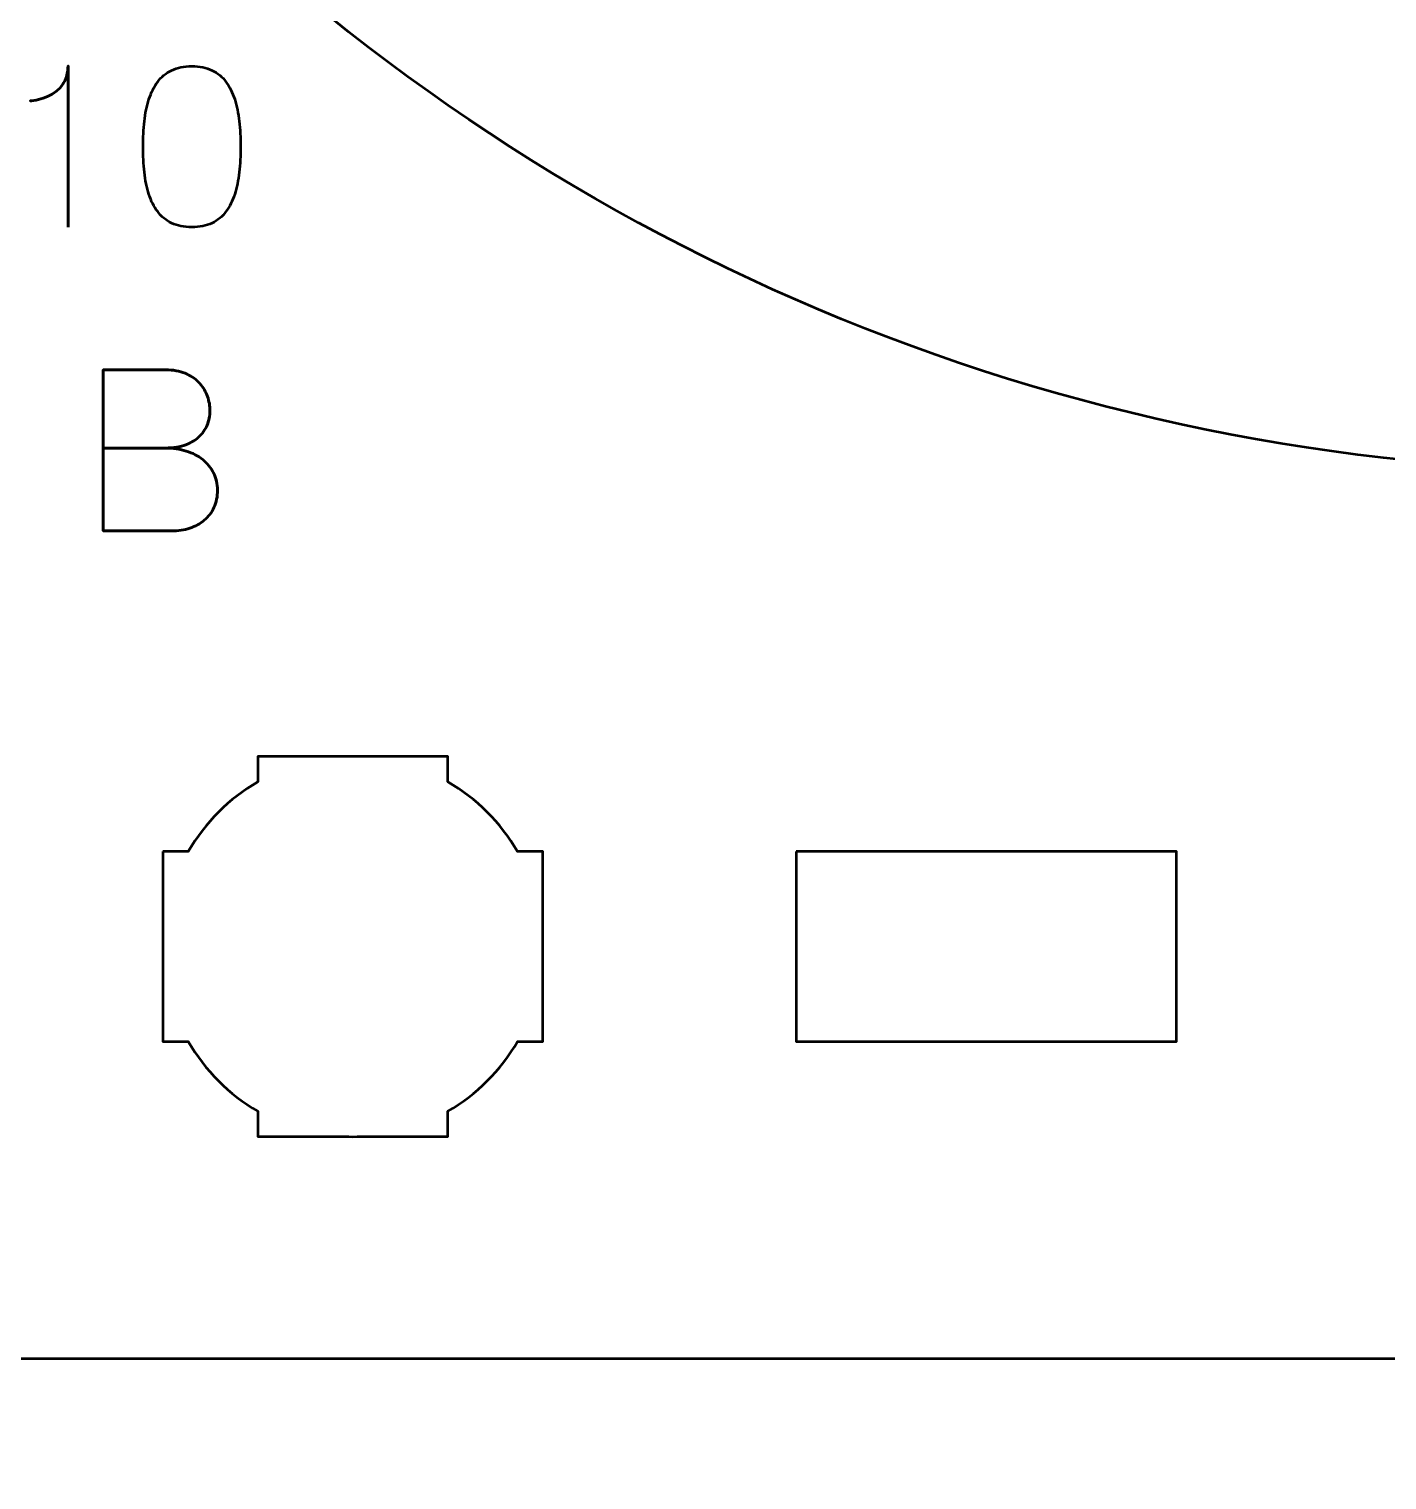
# Model space of a CAD drawing. Header units: centimetres. Extents: x -21 to 0, y -29.7 to 0.
# Drawn here: x -8.005 to -5.861, y -20.316 to -18.027 of the extents above; entities that cross this region are included whole.
import ezdxf

# ---------------------------------------------------------------- set-up
doc = ezdxf.new("R2010")
doc.units = ezdxf.units.CM
doc.header["$MEASUREMENT"] = 0
doc.layers.add('Layer 1', color=7, linetype='Continuous')

msp = doc.modelspace()

# ---------------------------------------------------------------- linework, layer by layer
at = {"layer": 'Layer 1', "color": 3, "lineweight": 53}
msp.add_ellipse((-5.49369, -15.47442), major_axis=(0, 3.25), ratio=1, dxfattribs=at)
at = {"layer": 'Layer 1', "color": 1, "lineweight": 53}
msp.add_open_spline([(-21.00003, -29.19995), (-21.00003, -29.19995), (-21.00003, -1.69992), (-21.00003, -1.69992), (-21.00003, -1.69992), (-21.00003, -1.61709), (-20.93286, -1.54992), (-20.85003, -1.54992), (-20.85003, -1.54992), (-20.7672, -1.54992), (-20.70003, -1.48275), (-20.70003, -1.39992), (-20.70003, -1.39992), (-20.70003, -1.31709), (-20.7672, -1.24992), (-20.85003, -1.24992), (-20.85003, -1.24992), (-20.93286, -1.24992), (-21.00003, -1.18275), (-21.00003, -1.09992), (-21.00003, -1.09992), (-21.00003, -1.09992), (-21.00003, -0.49992), (-21.00003, -0.49992), (-21.00003, -0.49992), (-21.00003, -0.22295), (-20.77694, 0.00004), (-20.49994, 0.00004), (-20.49994, 0.00004), (-20.49994, 0.00004), (-0.50008, 0.00004), (-0.50008, 0.00004), (-0.50008, 0.00004), (-0.22294, 0.00004), (0.00002, -0.22295), (0.00002, -0.49992), (0.00002, -0.49992), (0.00002, -0.49992), (0.00002, -29.19995), (0.00002, -29.19995), (0.00002, -29.19995), (0.00002, -29.47695), (-0.22294, -29.70004), (-0.50008, -29.70004), (-0.50008, -29.70004), (-0.50008, -29.70004), (-20.49994, -29.70004), (-20.49994, -29.70004), (-20.49994, -29.70004), (-20.77694, -29.70004), (-21.00003, -29.47695), (-21.00003, -29.19995)], degree=3, knots=[0, 0, 0, 0, 0.0769231, 0.0769231, 0.0769231, 0.0769231, 0.1538462, 0.1538462, 0.1538462, 0.1538462, 0.2307692, 0.2307692, 0.2307692, 0.2307692, 0.3076923, 0.3076923, 0.3076923, 0.3076923, 0.3846154, 0.3846154, 0.3846154, 0.3846154, 0.4615385, 0.4615385, 0.4615385, 0.4615385, 0.5384615, 0.5384615, 0.5384615, 0.5384615, 0.6153846, 0.6153846, 0.6153846, 0.6153846, 0.6923077, 0.6923077, 0.6923077, 0.6923077, 0.7692308, 0.7692308, 0.7692308, 0.7692308, 0.8461538, 0.8461538, 0.8461538, 0.8461538, 0.9230769, 0.9230769, 0.9230769, 0.9230769, 1, 1, 1, 1], dxfattribs=at)
at = {"layer": 'Layer 1', "color": 3, "lineweight": 53}
msp.add_open_spline([(-9.64363, -10.82436), (-9.64363, -10.82436), (-1.34373, -10.82436), (-1.34373, -10.82436), (-1.34373, -10.82436), (-1.06673, -10.82436), (-0.84363, -11.04746), (-0.84363, -11.32446), (-0.84363, -11.32446), (-0.84363, -11.32446), (-0.84363, -19.62436), (-0.84363, -19.62436), (-0.84363, -19.62436), (-0.84363, -19.90136), (-1.06673, -20.12446), (-1.34373, -20.12446), (-1.34373, -20.12446), (-1.34373, -20.12446), (-9.64363, -20.12446), (-9.64363, -20.12446), (-9.64363, -20.12446), (-9.92063, -20.12446), (-10.14373, -19.90136), (-10.14373, -19.62436), (-10.14373, -19.62436), (-10.14373, -19.62436), (-10.14373, -11.32446), (-10.14373, -11.32446), (-10.14373, -11.32446), (-10.14373, -11.04746), (-9.92063, -10.82436), (-9.64363, -10.82436)], degree=3, knots=[0, 0, 0, 0, 0.125, 0.125, 0.125, 0.125, 0.25, 0.25, 0.25, 0.25, 0.375, 0.375, 0.375, 0.375, 0.5, 0.5, 0.5, 0.5, 0.625, 0.625, 0.625, 0.625, 0.75, 0.75, 0.75, 0.75, 0.875, 0.875, 0.875, 0.875, 1, 1, 1, 1], dxfattribs=at)
at = {"layer": 'Layer 1', "color": 5, "lineweight": 53}
for points, knots in [([(-7.94336, -18.33918), (-7.94336, -18.33918), (-7.94336, -18.08483), (-7.94336, -18.08483), (-7.94336, -18.08483), (-7.94342, -18.09347), (-7.94494, -18.10088), (-7.94788, -18.10705), (-7.94788, -18.10705), (-7.95077, -18.11328), (-7.95459, -18.1184), (-7.95929, -18.12251), (-7.95929, -18.12251), (-7.96399, -18.12663), (-7.96905, -18.12992), (-7.97446, -18.13239), (-7.97446, -18.13239), (-7.97987, -18.1348), (-7.9851, -18.13663), (-7.99016, -18.13774), (-7.99016, -18.13774), (-7.99527, -18.13892), (-7.99963, -18.13962), (-8.00333, -18.13986), (-8.00333, -18.13986), (-7.99963, -18.13962), (-7.99527, -18.13892), (-7.99016, -18.13774), (-7.99016, -18.13774), (-7.9851, -18.13663), (-7.97987, -18.1348), (-7.97446, -18.13239), (-7.97446, -18.13239), (-7.96905, -18.12992), (-7.96399, -18.12663), (-7.95929, -18.12251), (-7.95929, -18.12251), (-7.95459, -18.1184), (-7.95077, -18.11328), (-7.94788, -18.10705), (-7.94788, -18.10705), (-7.94494, -18.10088), (-7.94342, -18.09347), (-7.94336, -18.08483), (-7.94336, -18.08483), (-7.94336, -18.08483), (-7.94336, -18.33918), (-7.94336, -18.33918)], [0, 0, 0, 0, 0.0833333, 0.0833333, 0.0833333, 0.0833333, 0.1666667, 0.1666667, 0.1666667, 0.1666667, 0.25, 0.25, 0.25, 0.25, 0.3333333, 0.3333333, 0.3333333, 0.3333333, 0.4166667, 0.4166667, 0.4166667, 0.4166667, 0.5, 0.5, 0.5, 0.5, 0.5833333, 0.5833333, 0.5833333, 0.5833333, 0.6666667, 0.6666667, 0.6666667, 0.6666667, 0.75, 0.75, 0.75, 0.75, 0.8333333, 0.8333333, 0.8333333, 0.8333333, 0.9166667, 0.9166667, 0.9166667, 0.9166667, 1, 1, 1, 1]), ([(-7.74791, -18.33918), (-7.73557, -18.33912), (-7.72492, -18.33695), (-7.71605, -18.33271), (-7.71605, -18.33271), (-7.70723, -18.32848), (-7.69988, -18.32242), (-7.694, -18.31472), (-7.694, -18.31472), (-7.68818, -18.30696), (-7.68359, -18.29779), (-7.68018, -18.2872), (-7.68018, -18.2872), (-7.67683, -18.27662), (-7.67442, -18.26504), (-7.67307, -18.25234), (-7.67307, -18.25234), (-7.67165, -18.23964), (-7.67095, -18.22629), (-7.67101, -18.21218), (-7.67101, -18.21218), (-7.67095, -18.19813), (-7.67165, -18.18478), (-7.67307, -18.17214), (-7.67307, -18.17214), (-7.67442, -18.1595), (-7.67683, -18.14786), (-7.68018, -18.13727), (-7.68018, -18.13727), (-7.68359, -18.12675), (-7.68818, -18.11758), (-7.694, -18.10976), (-7.694, -18.10976), (-7.69988, -18.10199), (-7.70723, -18.09594), (-7.71605, -18.0917), (-7.71605, -18.0917), (-7.72492, -18.08741), (-7.73557, -18.08524), (-7.74791, -18.08518), (-7.74791, -18.08518), (-7.76026, -18.08524), (-7.7709, -18.08741), (-7.77978, -18.0917), (-7.77978, -18.0917), (-7.7886, -18.09594), (-7.79595, -18.10199), (-7.80183, -18.10976), (-7.80183, -18.10976), (-7.80765, -18.11758), (-7.81224, -18.12675), (-7.81565, -18.13727), (-7.81565, -18.13727), (-7.819, -18.14786), (-7.82141, -18.1595), (-7.82276, -18.17214), (-7.82276, -18.17214), (-7.82417, -18.18478), (-7.82488, -18.19813), (-7.82482, -18.21218), (-7.82482, -18.21218), (-7.82488, -18.22629), (-7.82417, -18.23964), (-7.82276, -18.25234), (-7.82276, -18.25234), (-7.82141, -18.26504), (-7.819, -18.27662), (-7.81565, -18.2872), (-7.81565, -18.2872), (-7.81224, -18.29779), (-7.80765, -18.30696), (-7.80183, -18.31472), (-7.80183, -18.31472), (-7.79595, -18.32242), (-7.7886, -18.32848), (-7.77978, -18.33271), (-7.77978, -18.33271), (-7.7709, -18.33695), (-7.76026, -18.33912), (-7.74791, -18.33918)], [0, 0, 0, 0, 0.05, 0.05, 0.05, 0.05, 0.1, 0.1, 0.1, 0.1, 0.15, 0.15, 0.15, 0.15, 0.2, 0.2, 0.2, 0.2, 0.25, 0.25, 0.25, 0.25, 0.3, 0.3, 0.3, 0.3, 0.35, 0.35, 0.35, 0.35, 0.4, 0.4, 0.4, 0.4, 0.45, 0.45, 0.45, 0.45, 0.5, 0.5, 0.5, 0.5, 0.55, 0.55, 0.55, 0.55, 0.6, 0.6, 0.6, 0.6, 0.65, 0.65, 0.65, 0.65, 0.7, 0.7, 0.7, 0.7, 0.75, 0.75, 0.75, 0.75, 0.8, 0.8, 0.8, 0.8, 0.85, 0.85, 0.85, 0.85, 0.9, 0.9, 0.9, 0.9, 0.95, 0.95, 0.95, 0.95, 1, 1, 1, 1]), ([(-7.74791, -18.33918), (-7.73557, -18.33912), (-7.72492, -18.33695), (-7.71605, -18.33271), (-7.71605, -18.33271), (-7.70723, -18.32848), (-7.69988, -18.32242), (-7.694, -18.31472), (-7.694, -18.31472), (-7.68818, -18.30696), (-7.68359, -18.29779), (-7.68018, -18.2872), (-7.68018, -18.2872), (-7.67683, -18.27662), (-7.67442, -18.26504), (-7.67307, -18.25234), (-7.67307, -18.25234), (-7.67165, -18.23964), (-7.67095, -18.22629), (-7.67101, -18.21218), (-7.67101, -18.21218), (-7.67095, -18.19813), (-7.67165, -18.18478), (-7.67307, -18.17214), (-7.67307, -18.17214), (-7.67442, -18.1595), (-7.67683, -18.14786), (-7.68018, -18.13727), (-7.68018, -18.13727), (-7.68359, -18.12675), (-7.68818, -18.11758), (-7.694, -18.10976), (-7.694, -18.10976), (-7.69988, -18.10199), (-7.70723, -18.09594), (-7.71605, -18.0917), (-7.71605, -18.0917), (-7.72492, -18.08741), (-7.73557, -18.08524), (-7.74791, -18.08518), (-7.74791, -18.08518), (-7.76026, -18.08524), (-7.7709, -18.08741), (-7.77978, -18.0917), (-7.77978, -18.0917), (-7.7886, -18.09594), (-7.79595, -18.10199), (-7.80183, -18.10976), (-7.80183, -18.10976), (-7.80765, -18.11758), (-7.81224, -18.12675), (-7.81565, -18.13727), (-7.81565, -18.13727), (-7.819, -18.14786), (-7.82141, -18.1595), (-7.82276, -18.17214), (-7.82276, -18.17214), (-7.82417, -18.18478), (-7.82488, -18.19813), (-7.82482, -18.21218), (-7.82482, -18.21218), (-7.82488, -18.22629), (-7.82417, -18.23964), (-7.82276, -18.25234), (-7.82276, -18.25234), (-7.82141, -18.26504), (-7.819, -18.27662), (-7.81565, -18.2872), (-7.81565, -18.2872), (-7.81224, -18.29779), (-7.80765, -18.30696), (-7.80183, -18.31472), (-7.80183, -18.31472), (-7.79595, -18.32242), (-7.7886, -18.32848), (-7.77978, -18.33271), (-7.77978, -18.33271), (-7.7709, -18.33695), (-7.76026, -18.33912), (-7.74791, -18.33918)], [0, 0, 0, 0, 0.05, 0.05, 0.05, 0.05, 0.1, 0.1, 0.1, 0.1, 0.15, 0.15, 0.15, 0.15, 0.2, 0.2, 0.2, 0.2, 0.25, 0.25, 0.25, 0.25, 0.3, 0.3, 0.3, 0.3, 0.35, 0.35, 0.35, 0.35, 0.4, 0.4, 0.4, 0.4, 0.45, 0.45, 0.45, 0.45, 0.5, 0.5, 0.5, 0.5, 0.55, 0.55, 0.55, 0.55, 0.6, 0.6, 0.6, 0.6, 0.65, 0.65, 0.65, 0.65, 0.7, 0.7, 0.7, 0.7, 0.75, 0.75, 0.75, 0.75, 0.8, 0.8, 0.8, 0.8, 0.85, 0.85, 0.85, 0.85, 0.9, 0.9, 0.9, 0.9, 0.95, 0.95, 0.95, 0.95, 1, 1, 1, 1]), ([(-7.88761, -18.68772), (-7.88761, -18.68772), (-7.78989, -18.68772), (-7.78989, -18.68772), (-7.78989, -18.68772), (-7.77719, -18.68766), (-7.76637, -18.6859), (-7.75726, -18.68243), (-7.75726, -18.68243), (-7.7482, -18.67902), (-7.74085, -18.67437), (-7.73515, -18.66855), (-7.73515, -18.66855), (-7.72945, -18.66273), (-7.72533, -18.65614), (-7.72274, -18.64885), (-7.72274, -18.64885), (-7.72022, -18.64162), (-7.71904, -18.6341), (-7.71933, -18.62633), (-7.71933, -18.62633), (-7.71969, -18.61857), (-7.72133, -18.61105), (-7.72427, -18.6037), (-7.72427, -18.6037), (-7.72715, -18.59635), (-7.7315, -18.5897), (-7.73721, -18.58377), (-7.73721, -18.58377), (-7.74291, -18.57783), (-7.75003, -18.57312), (-7.75867, -18.56965), (-7.75867, -18.56965), (-7.76731, -18.56613), (-7.77748, -18.5643), (-7.78918, -18.56425), (-7.78918, -18.56425), (-7.78918, -18.56425), (-7.88761, -18.56425), (-7.88761, -18.56425), (-7.88761, -18.56425), (-7.88761, -18.56425), (-7.88761, -18.8186), (-7.88761, -18.8186), (-7.88761, -18.8186), (-7.88761, -18.8186), (-7.77931, -18.8186), (-7.77931, -18.8186), (-7.77931, -18.8186), (-7.76919, -18.8186), (-7.75979, -18.81713), (-7.75108, -18.81425), (-7.75108, -18.81425), (-7.74238, -18.81131), (-7.7348, -18.80713), (-7.72821, -18.80155), (-7.72821, -18.80155), (-7.72169, -18.79602), (-7.71657, -18.78932), (-7.71292, -18.78138), (-7.71292, -18.78138), (-7.70928, -18.77344), (-7.7074, -18.76445), (-7.70734, -18.75439), (-7.70734, -18.75439), (-7.70757, -18.74428), (-7.70969, -18.73517), (-7.71375, -18.72699), (-7.71375, -18.72699), (-7.7178, -18.71882), (-7.72345, -18.71183), (-7.73074, -18.70595), (-7.73074, -18.70595), (-7.73803, -18.70012), (-7.74673, -18.6956), (-7.75673, -18.69248), (-7.75673, -18.69248), (-7.76672, -18.68936), (-7.77778, -18.68778), (-7.78989, -18.68772), (-7.78989, -18.68772), (-7.77778, -18.68778), (-7.76672, -18.68936), (-7.75673, -18.69248), (-7.75673, -18.69248), (-7.74673, -18.6956), (-7.73803, -18.70012), (-7.73074, -18.70595), (-7.73074, -18.70595), (-7.72345, -18.71183), (-7.7178, -18.71882), (-7.71375, -18.72699), (-7.71375, -18.72699), (-7.70969, -18.73517), (-7.70757, -18.74428), (-7.70734, -18.75439), (-7.70734, -18.75439), (-7.7074, -18.76445), (-7.70928, -18.77344), (-7.71292, -18.78138), (-7.71292, -18.78138), (-7.71657, -18.78932), (-7.72169, -18.79602), (-7.72821, -18.80155), (-7.72821, -18.80155), (-7.7348, -18.80713), (-7.74238, -18.81131), (-7.75108, -18.81425), (-7.75108, -18.81425), (-7.75979, -18.81713), (-7.76919, -18.8186), (-7.77931, -18.8186), (-7.77931, -18.8186), (-7.77931, -18.8186), (-7.88761, -18.8186), (-7.88761, -18.8186), (-7.88761, -18.8186), (-7.88761, -18.8186), (-7.88761, -18.56425), (-7.88761, -18.56425), (-7.88761, -18.56425), (-7.88761, -18.56425), (-7.78918, -18.56425), (-7.78918, -18.56425), (-7.78918, -18.56425), (-7.77748, -18.5643), (-7.76731, -18.56613), (-7.75867, -18.56965), (-7.75867, -18.56965), (-7.75003, -18.57312), (-7.74291, -18.57783), (-7.73721, -18.58377), (-7.73721, -18.58377), (-7.7315, -18.5897), (-7.72715, -18.59635), (-7.72427, -18.6037), (-7.72427, -18.6037), (-7.72133, -18.61105), (-7.71969, -18.61857), (-7.71933, -18.62633), (-7.71933, -18.62633), (-7.71904, -18.6341), (-7.72022, -18.64162), (-7.72274, -18.64885), (-7.72274, -18.64885), (-7.72533, -18.65614), (-7.72945, -18.66273), (-7.73515, -18.66855), (-7.73515, -18.66855), (-7.74085, -18.67437), (-7.7482, -18.67902), (-7.75726, -18.68243), (-7.75726, -18.68243), (-7.76637, -18.6859), (-7.77719, -18.68766), (-7.78989, -18.68772), (-7.78989, -18.68772), (-7.78989, -18.68772), (-7.88761, -18.68772), (-7.88761, -18.68772)], [0, 0, 0, 0, 0.025, 0.025, 0.025, 0.025, 0.05, 0.05, 0.05, 0.05, 0.075, 0.075, 0.075, 0.075, 0.1, 0.1, 0.1, 0.1, 0.125, 0.125, 0.125, 0.125, 0.15, 0.15, 0.15, 0.15, 0.175, 0.175, 0.175, 0.175, 0.2, 0.2, 0.2, 0.2, 0.225, 0.225, 0.225, 0.225, 0.25, 0.25, 0.25, 0.25, 0.275, 0.275, 0.275, 0.275, 0.3, 0.3, 0.3, 0.3, 0.325, 0.325, 0.325, 0.325, 0.35, 0.35, 0.35, 0.35, 0.375, 0.375, 0.375, 0.375, 0.4, 0.4, 0.4, 0.4, 0.425, 0.425, 0.425, 0.425, 0.45, 0.45, 0.45, 0.45, 0.475, 0.475, 0.475, 0.475, 0.5, 0.5, 0.5, 0.5, 0.525, 0.525, 0.525, 0.525, 0.55, 0.55, 0.55, 0.55, 0.575, 0.575, 0.575, 0.575, 0.6, 0.6, 0.6, 0.6, 0.625, 0.625, 0.625, 0.625, 0.65, 0.65, 0.65, 0.65, 0.675, 0.675, 0.675, 0.675, 0.7, 0.7, 0.7, 0.7, 0.725, 0.725, 0.725, 0.725, 0.75, 0.75, 0.75, 0.75, 0.775, 0.775, 0.775, 0.775, 0.8, 0.8, 0.8, 0.8, 0.825, 0.825, 0.825, 0.825, 0.85, 0.85, 0.85, 0.85, 0.875, 0.875, 0.875, 0.875, 0.9, 0.9, 0.9, 0.9, 0.925, 0.925, 0.925, 0.925, 0.95, 0.95, 0.95, 0.95, 0.975, 0.975, 0.975, 0.975, 1, 1, 1, 1])]:
    msp.add_open_spline(points, degree=3, knots=knots, dxfattribs=at)
at = {"layer": 'Layer 1', "lineweight": 53}
for points, knots in [([(-7.79369, -19.32438), (-7.79369, -19.32438), (-7.75349, -19.32438), (-7.75349, -19.32438), (-7.75349, -19.32438), (-7.72716, -19.27886), (-7.6892, -19.24093), (-7.64369, -19.2146), (-7.64369, -19.2146), (-7.64369, -19.2146), (-7.64369, -19.17438), (-7.64369, -19.17438), (-7.64369, -19.17438), (-7.64369, -19.17438), (-7.34369, -19.17438), (-7.34369, -19.17438), (-7.34369, -19.17438), (-7.34369, -19.17438), (-7.34369, -19.21457), (-7.34369, -19.21457), (-7.34369, -19.21457), (-7.29816, -19.2409), (-7.26017, -19.27885), (-7.23381, -19.32438), (-7.23381, -19.32438), (-7.23381, -19.32438), (-7.19369, -19.32438), (-7.19369, -19.32438), (-7.19369, -19.32438), (-7.19369, -19.32438), (-7.19369, -19.4698), (-7.19369, -19.4698), (-7.19369, -19.4698), (-7.19369, -19.4698), (-7.19363, -19.47445), (-7.19363, -19.47445), (-7.19363, -19.47445), (-7.19363, -19.47445), (-7.19369, -19.47909), (-7.19369, -19.47909), (-7.19369, -19.47909), (-7.19369, -19.47909), (-7.19369, -19.62438), (-7.19369, -19.62438), (-7.19369, -19.62438), (-7.19369, -19.62438), (-7.23376, -19.62438), (-7.23376, -19.62438), (-7.23376, -19.62438), (-7.26011, -19.66995), (-7.29811, -19.70796), (-7.34369, -19.73432), (-7.34369, -19.73432), (-7.34369, -19.73432), (-7.34369, -19.77438), (-7.34369, -19.77438), (-7.34369, -19.77438), (-7.34369, -19.77438), (-7.48697, -19.77438), (-7.48697, -19.77438), (-7.48697, -19.77438), (-7.48697, -19.77438), (-7.49364, -19.77446), (-7.49364, -19.77446), (-7.49364, -19.77446), (-7.49364, -19.77446), (-7.50032, -19.77438), (-7.50032, -19.77438), (-7.50032, -19.77438), (-7.50032, -19.77438), (-7.64369, -19.77438), (-7.64369, -19.77438), (-7.64369, -19.77438), (-7.64369, -19.77438), (-7.64369, -19.73428), (-7.64369, -19.73428), (-7.64369, -19.73428), (-7.68923, -19.70792), (-7.72721, -19.66993), (-7.75354, -19.62438), (-7.75354, -19.62438), (-7.75354, -19.62438), (-7.79369, -19.62438), (-7.79369, -19.62438), (-7.79369, -19.62438), (-7.79369, -19.62438), (-7.79369, -19.32438), (-7.79369, -19.32438)], [0, 0, 0, 0, 0.0454545, 0.0454545, 0.0454545, 0.0454545, 0.0909091, 0.0909091, 0.0909091, 0.0909091, 0.1363636, 0.1363636, 0.1363636, 0.1363636, 0.1818182, 0.1818182, 0.1818182, 0.1818182, 0.2272727, 0.2272727, 0.2272727, 0.2272727, 0.2727273, 0.2727273, 0.2727273, 0.2727273, 0.3181818, 0.3181818, 0.3181818, 0.3181818, 0.3636364, 0.3636364, 0.3636364, 0.3636364, 0.4090909, 0.4090909, 0.4090909, 0.4090909, 0.4545455, 0.4545455, 0.4545455, 0.4545455, 0.5, 0.5, 0.5, 0.5, 0.5454545, 0.5454545, 0.5454545, 0.5454545, 0.5909091, 0.5909091, 0.5909091, 0.5909091, 0.6363636, 0.6363636, 0.6363636, 0.6363636, 0.6818182, 0.6818182, 0.6818182, 0.6818182, 0.7272727, 0.7272727, 0.7272727, 0.7272727, 0.7727273, 0.7727273, 0.7727273, 0.7727273, 0.8181818, 0.8181818, 0.8181818, 0.8181818, 0.8636364, 0.8636364, 0.8636364, 0.8636364, 0.9090909, 0.9090909, 0.9090909, 0.9090909, 0.9545455, 0.9545455, 0.9545455, 0.9545455, 1, 1, 1, 1]), ([(-6.79372, -19.32436), (-6.79372, -19.32436), (-6.19371, -19.32436), (-6.19371, -19.32436), (-6.19371, -19.32436), (-6.19371, -19.32436), (-6.19371, -19.62436), (-6.19371, -19.62436), (-6.19371, -19.62436), (-6.19371, -19.62436), (-6.79372, -19.62436), (-6.79372, -19.62436), (-6.79372, -19.62436), (-6.79372, -19.62436), (-6.79372, -19.32436), (-6.79372, -19.32436)], [0, 0, 0, 0, 0.25, 0.25, 0.25, 0.25, 0.5, 0.5, 0.5, 0.5, 0.75, 0.75, 0.75, 0.75, 1, 1, 1, 1])]:
    msp.add_open_spline(points, degree=3, knots=knots, dxfattribs=at)

doc.saveas('drawing.dxf')
